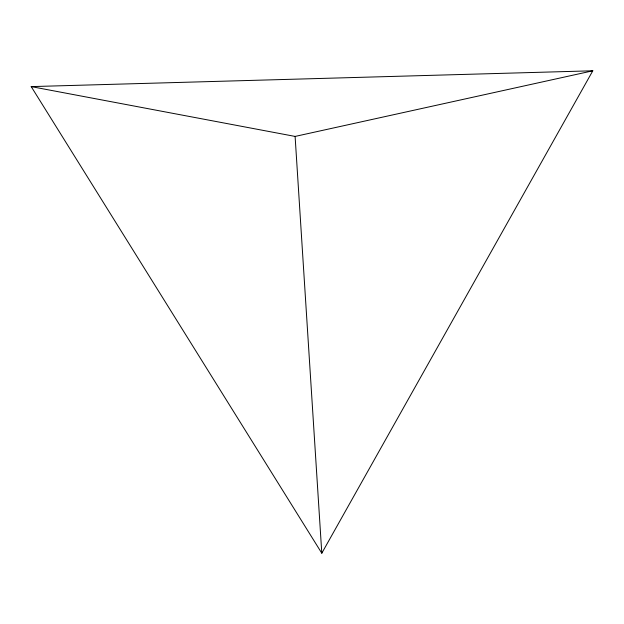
<?xml version="1.0" encoding="UTF-8"?>
<svg xmlns="http://www.w3.org/2000/svg" width="624" height="624" viewBox="0 0 624 624"><rect width="100%" height="100%" fill="white"/><g stroke="black" fill="none" stroke-linecap="round" stroke-linejoin="round"><path stroke-width="0.94" d="M321.797 553.207L592.8 70.793L31.2 86.603L321.797 553.207L295.105 136.422L31.2 86.603M295.105 136.422L592.8 70.793"/></g></svg>
